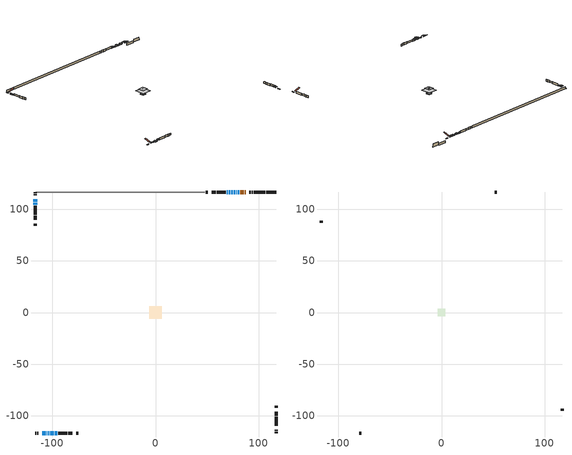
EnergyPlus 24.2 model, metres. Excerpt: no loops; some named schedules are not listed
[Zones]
conditioned space
 floor outside (Floor1 construction): -1.2,-1.2 -1.2,1.2 1.2,1.2 1.2,-1.2 z2.43
 floor outside (Floor2 construction): -0.68,-0.68 -0.68,0.68 0.68,0.68 0.68,-0.68 z2.43
 floor adiabatic (AdiabaticFloorConstruction): -6.21,-6.21 -6.21,6.21 6.21,6.21 6.21,-6.21 z2.43
 floor foundation (Slab1 construction): -2.34,-2.34 -2.34,2.34 2.34,2.34 2.34,-2.34 z-1.3
 floor foundation (Slab1 construction 1): -2.48,-2.48 -2.48,2.48 2.48,2.48 2.48,-2.48 z-2.08
 wall outside (RimJoist1 construction): 94.28,116.71 93.13,116.71 / -116.71,-116.71 -115.56,-116.71 / -116.71,116.71 -116.71,115.56 / 116.71,-116.71 116.71,-115.56 z2.43:2.73
 wall outside (RimJoist2 construction): 92.2,116.71 90.96,116.71 / -114.63,-116.71 -113.39,-116.71 / -116.71,114.63 -116.71,113.39 / 116.71,-114.63 116.71,-113.39 z2.43:2.73
 wall outside (AdiabaticWallConstruction 1): 87.18,116.71 86.27,116.71 / 85.34,116.71 83.77,116.71 / 82.84,116.71 82.18,116.71 z2.43:4.46
 wall outside (AdiabaticWallConstruction): 81.25,116.71 79.84,116.71 / -109.61,-116.71 -106.2,-116.71 / -116.71,109.61 -116.71,108.92 / -103.79,-116.71 -102.97,-116.71 / 74.67,116.71 73.52,116.71 / -116.71,108 -116.71,107.31 / -116.71,106.38 -116.71,104.23 z2.43:3.65; 78.92,116.71 78.36,116.71 / -105.27,-116.71 -104.71,-116.71 z2.43:3.35; 77.43,116.71 75.6,116.71 z2.43:4.21; -102.04,-116.71 -100.21,-116.71 z2.43:3.42; -99.29,-116.71 -98.37,-116.71 / 69.89,116.71 69.02,116.71 z2.43:4.06; 72.59,116.71 70.81,116.71 z2.43:3.4; -97.44,-116.71 -95.1,-116.71 z2.43:4.16
 wall outside (Wall1 construction): 68.09,116.71 59.5,116.71 / -94.17,-116.71 -85.58,-116.71 / -116.71,103.31 -116.71,94.71 / 116.71,-109.61 116.71,-101.02 z2.43:4.87
 wall outside (Wall3 construction): 58.57,116.71 54.38,116.71 / -84.65,-116.71 -80.46,-116.71 / -116.71,93.78 -116.71,89.59 / 116.71,-100.09 116.71,-95.89 z2.43:4.87
 wall outside (Wall6 construction): 50.55,116.71 48.64,116.71 / -76.63,-116.71 -74.72,-116.71 / -116.71,85.76 -116.71,83.85 / 116.71,-92.06 116.71,-90.15 z2.43:4.87
 wall foundation (FoundationWall1 construction): 107.03,116.71,-1.3 107.03,116.71,2.43 115.74,116.71,2.43 115.74,116.71,0.02 116.71,116.71,0.02 116.71,116.71,-1.3
 wall foundation (FoundationWall2 construction): 106.1,116.71 95.2,116.71 z-2.08:0.36
 wall adiabatic (Wall7 construction): 47.71,116.71 -115.78,116.71 z2.43:4.87
 window (WindowConstruction): 81.25,116.71 79.84,116.71 z2.43:3.65
 window (WindowConstruction 12): 78.91,116.71 78.36,116.71 z2.43:3.34
 window (WindowConstruction 9): 77.43,116.71 75.6,116.71 z2.43:4.21
 window (WindowConstruction 10): -109.61,-116.71 -106.2,-116.71 z2.43:3.65
 window (WindowConstruction 11): -116.71,109.61 -116.71,108.92 z2.43:3.65
 window (WindowConstruction 14): -105.27,-116.71 -104.71,-116.71 z2.43:3.34
 window (WindowConstruction 13): -103.79,-116.71 -102.97,-116.71 z2.43:3.65
 window (WindowConstruction 1): 74.67,116.71 73.52,116.71 z2.43:3.65
 window (WindowConstruction 2): -102.04,-116.71 -100.21,-116.71 z2.43:3.42
 window (WindowConstruction 3): -99.28,-116.71 -98.37,-116.71 z2.43:4.05
 window (WindowConstruction 4): -116.71,107.99 -116.71,107.31 z2.43:3.65
 window (WindowConstruction 5): 72.59,116.71 70.82,116.71 z2.43:3.4
 window (WindowConstruction 6): 69.89,116.71 69.02,116.71 z2.43:4.05
 window (WindowConstruction 7): -97.44,-116.71 -95.1,-116.71 z2.43:4.16
 window (WindowConstruction 8): -116.71,106.38 -116.71,104.23 z2.43:3.65
 door (Door): 87.18,116.71 86.27,116.71 z2.43:4.46
 door (Door 1): 85.34,116.71 83.77,116.71 z2.43:4.46
 door (Door 2): 82.84,116.71 82.18,116.71 z2.43:4.46
 ceiling adiabatic (AdiabaticFloorConstruction): 6.21,-6.21 6.21,6.21 -6.21,6.21 -6.21,-6.21 z2.43
attic - vented
 floor to conditioned space (Floor3 construction Reversed): -3.72,-3.72 -3.72,3.72 3.72,3.72 3.72,-3.72 z4.87
 floor to conditioned space (Floor4 construction Reversed): -0.5,-0.5 -0.5,0.5 0.5,0.5 0.5,-0.5 z4.87
 wall outside (Wall4 construction): 53.45,116.71 51.48,116.71 / -79.53,-116.71 -77.56,-116.71 / -116.71,88.66 -116.71,86.69 / 116.71,-94.96 116.71,-92.99 z2.43:4.87
 roof outside (Roof1 construction): 88.11,116.71,4.87 88.11,109.4,7.3 90.03,109.4,7.3 90.03,116.71,4.87; -110.54,-116.71,4.87 -110.54,-109.4,7.3 -112.46,-109.4,7.3 -112.46,-116.71,4.87; -116.71,110.54,4.87 -109.4,110.54,7.3 -109.4,112.46,7.3 -116.71,112.46,4.87; 116.71,-110.54,4.87 109.4,-110.54,7.3 109.4,-112.46,7.3 116.71,-112.46,4.87
shading: 77.9,116.71 79.38,116.71 79.38,118.23 77.9,118.23 z3.8; 75.3,116.71 77.73,116.71 77.73,117.32 75.3,117.32 z4.51; -104.1,-116.71 -105.88,-116.71 -105.88,-120.37 -104.1,-120.37 z3.95; -102.67,-116.71 -104.08,-116.71 -104.08,-120.37 -102.67,-120.37 z3.95; -99.91,-116.71 -102.34,-116.71 -102.34,-118.54 -99.91,-118.54 z3.72; -98.07,-116.71 -99.58,-116.71 -99.58,-118.54 -98.07,-118.54 z4.35; 70.52,116.71 72.89,116.71 72.89,117.32 70.52,117.32 z3.69; 68.73,116.71 70.18,116.71 70.18,117.32 68.73,117.32 z4.35; -94.8,-116.71 -97.74,-116.71 -97.74,-117.32 -94.8,-117.32 z4.46
[Building]
Building 1: Terrain=Suburbs
[Site:Location]
Halifax Intl AP_NS: Latitude {deg}=44.88; Longitude {deg}=-63.51; Time Zone {hr}=-4; Elevation {m}=145; Keep Site Location Information=Yes
[Site:GroundTemperature:Shallow]
3.15511, 1.33576, 1.19006, 2.05344, 5.51939, 8.9692, 11.96, 13.8546, 14.0156, 12.4746, 9.56009, 6.2161
[Site:WaterMainsTemperature]
Calculation Method=Schedule; Temperature Schedule=mains temperature schedule
[Material] Roughness=Rough; Thermal Absorptance=0.9
Name | Thickness {m} | Conductivity {W/m-K} | Density {kg/m3} | Specific Heat {J/kg-K} | Solar Absorptance | Visible Absorptance
asphalt or fiberglass shingles | 0.00635 | 0.162714 | 1121.4 | 1465.45 | 0.4 | 0.4
ceiling loosefill ins | 0.0846667 | 0.0480833 | 16.02 | 1046.75 | 0.7 | 0.7
ceiling stud and cavity | 0.1397 | 0.624687 | 65.682 | 1177.47 | 0.7 | 0.7
ceiling stud and cavity 1 | 0.1397 | 0.0825569 | 65.682 | 1177.47 | 0.7 | 0.7
concrete 4.0 in. | 0.1016 | 1.803125 | 2242.8 | 837.4 | 0.7 | 0.7
concrete 8.0 in. | 0.2032 | 1.803125 | 2242.8 | 837.4 | 0.7 | 0.7
door material | 0.04445 | 0.053851 | 512.64 | 1214.23 | 0.7 | 0.7
exterior vertical ins | 0.00141068 | 0.029427 | 32.04 | 1214.23 | 0.7 | 0.7
exterior vertical ins 1 | 0.00848841 | 0.029427 | 32.04 | 1214.23 | 0.7 | 0.7
floor covering | 0.0127 | 0.0433444 | 54.468 | 1339.84 | 0.6 | 0.6
floor rigid ins; rim joist rigid ins; wall rigid ins | 0.051816 | 0.029427 | 32.04 | 1214.23 | 0.7 | 0.7
floor rigid ins 1; wall rigid ins 2 | 0.512978 | 0.029427 | 32.04 | 1214.23 | 0.7 | 0.7
floor stud and cavity | 0.1397 | 0.097803 | 92.3553 | 1139.71 | 0.7 | 0.7
floor stud and cavity 1 | 0.1397 | 0.096612 | 92.3553 | 1139.71 | 0.7 | 0.7
floor stud and cavity 2 | 0.1397 | 1.75129 | 37.0049 | 1207.88 | 0.7 | 0.7
furniture material conditioned space 1 | 0.1524 | 0.115458 | 640.8 | 1214.23 | 0.6 | 0.6
gypsum board | 0.0127 | 0.160291 | 801 | 837.4 | 0.6 | 0.6
gypsum board 1 | 0.0127 | 0.160291 | 801 | 837.4 | 0.7 | 0.7
osb sheathing 0.5 in. | 0.0127 | 0.115458 | 512.64 | 1214.23 | 0.7 | 0.7
osb sheathing 0.75 in. | 0.01905 | 0.115458 | 512.64 | 1214.23 | 0.7 | 0.7
osb sheathing 2.0 in. | 0.0508 | 0.115458 | 512.64 | 1214.23 | 0.7 | 0.7
rim joist stud and cavity | 0.0508 | 0.0348186 | 125.044 | 1163.47 | 0.6 | 0.6
wall rigid ins 1 | 0.051816 | 0.029427 | 32.04 | 1214.23 | 0.4 | 0.4
wall stud and cavity | 0.1397 | 0.167382 | 139.0536 | 1170.24 | 0.7 | 0.7
wall stud and cavity 1 | 0.1397 | 0.171359 | 139.0536 | 1170.24 | 0.7 | 0.7
wall stud and cavity 2 | 0.0889 | 6.1454 | 50.32683 | 1063.81 | 0.6 | 0.6
wall stud and cavity 3 | 0.1397 | 0.171016 | 139.0536 | 1170.24 | 0.7 | 0.7
wall stud and cavity 4 | 0.1397 | 0.142813 | 139.0536 | 1170.24 | 0.7 | 0.7
wall stud and cavity 5 | 0.0889 | 0.380278 | 52.3479 | 1209.89 | 0.7 | 0.7
wall stud and cavity 6 | 0.0889 | 0.391764 | 83.0341 | 1211.67 | 0.7 | 0.7
wood siding | 0.0254 | 0.102417 | 544.68 | 1172.36 | 0.4 | 0.4
wood siding 1 | 0.00254 | 0.102417 | 544.68 | 1172.36 | 0.4 | 0.4
wood siding 2; wood siding 3; wood siding 4 | 0.0254 | 0.102417 | 544.68 | 1172.36 | 0.7 | 0.7
[WindowMaterial:SimpleGlazingSystem]
Name | U-Factor {W/m2-K} | Solar Heat Gain Coefficient
WindowMaterial | 2.844678 | 0.66
WindowMaterial 1 | 2.84638 | 0.65
WindowMaterial 10 | 2.85149 | 0.63
WindowMaterial 2 | 2.93155 | 0.61
WindowMaterial 3 | 2.92587 | 0.66
WindowMaterial 4 | 2.96619 | 0.55
WindowMaterial 5 | 2.7913 | 0.7
WindowMaterial 6 | 4.10292 | 0.66
WindowMaterial 7 | 2.906 | 0.7
WindowMaterial 8 | 2.87988 | 0.7
WindowMaterial 9 | 2.986628 | 0.6
[Construction]
AdiabaticFloorConstruction: floor stud and cavity 2, floor rigid ins 1, osb sheathing 0.75 in., floor covering
AdiabaticWallConstruction: wood siding 3, wall rigid ins 2, wall stud and cavity 5, gypsum board
AdiabaticWallConstruction 1: wood siding 4, wall rigid ins 2, wall stud and cavity 5, gypsum board
Door; Door 1; Door 2: door material
Floor1 construction: floor stud and cavity, floor rigid ins, osb sheathing 0.75 in., floor covering
Floor2 construction: floor stud and cavity 1, floor rigid ins, osb sheathing 0.75 in., floor covering
Floor3 construction Reversed: gypsum board, ceiling stud and cavity, ceiling loosefill ins
Floor4 construction Reversed: gypsum board, ceiling stud and cavity 1
FoundationWall1 construction: concrete 8.0 in.
FoundationWall2 construction: concrete 8.0 in., gypsum board 1
furniture construction conditioned space 1: furniture material conditioned space 1
PartitionWallConstruction: gypsum board, wall stud and cavity 6, gypsum board
RimJoist1 construction; RimJoist2 construction: wood siding 2, rim joist rigid ins, osb sheathing 2.0 in., rim joist stud and cavity
Roof1 construction: asphalt or fiberglass shingles
Slab1 construction; Slab1 construction 1: concrete 4.0 in.
Wall1 construction: wood siding, wall rigid ins, osb sheathing 0.5 in., wall stud and cavity, gypsum board
Wall3 construction: wood siding, wall rigid ins, osb sheathing 0.5 in., wall stud and cavity 1, gypsum board
Wall4 construction: wood siding 1, wall stud and cavity 2
Wall6 construction: wood siding, wall rigid ins, osb sheathing 0.5 in., wall stud and cavity 3, gypsum board
Wall7 construction: wall rigid ins 1, osb sheathing 0.5 in., wall stud and cavity 4, gypsum board
WindowConstruction; WindowConstruction 5: WindowMaterial
WindowConstruction 1; WindowConstruction 6: WindowMaterial 1
WindowConstruction 10: WindowMaterial 8
WindowConstruction 11; WindowConstruction 4: WindowMaterial 4
WindowConstruction 12; WindowConstruction 14: WindowMaterial 9
WindowConstruction 13: WindowMaterial 10
WindowConstruction 2: WindowMaterial 2
WindowConstruction 3: WindowMaterial 3
WindowConstruction 7: WindowMaterial 5
WindowConstruction 8: WindowMaterial 6
WindowConstruction 9: WindowMaterial 7
[Zone] Multiplier=1; Part of Total Floor Area=Yes
Name | Volume {m3}
attic - vented | 22.2644
conditioned space | 560.3
[Space]
Name | Zone | Volume {m3}
attic - vented 1 | attic - vented | 22.2644
conditioned space 1 | conditioned space | 560.3
[ZoneInfiltration:EffectiveLeakageArea]
infil attic - vented 1: Zone or Space=attic - vented 1; Schedule=Always On Discrete; Effective Air Leakage Area {cm2}=2016.72; Stack Coefficient=0.000338964; Wind Coefficient=1.24393e-05
[ZoneMixing]
whole house fan mix: Zone or Space=attic - vented; Schedule=Always On Continuous; Design Flow Rate Calculation Method=Flow/Zone; Design Flow Rate {m3/s}=0; Source Zone or Space=conditioned space
[SurfaceProperty:ExposedFoundationPerimeter] Exposed Perimeter Calculation Method=TotalExposedPerimeter
Name | Total Exposed Perimeter {m}
Slab1 | 9.677
Slab1 1 | 10.897
[InternalMass] Zone or ZoneList=conditioned space; Space or SpaceList=conditioned space 1
Name | Construction | Surface Area {m2}
furniture mass conditioned space 1 | furniture construction conditioned space 1 | 83.276
partition wall mass | PartitionWallConstruction | 208.19
[Lights]
interior lighting: Zone or ZoneList or Space or SpaceList=conditioned space 1; Schedule=interior lighting schedule; Design Level Calculation Method=LightingLevel; Lighting Level {W}=343.2; Return Air Fraction=0; Fraction Radiant=0.6; Fraction Visible=0.2; Fraction Replaceable=1
[People]
occupants: Zone or ZoneList or Space or SpaceList=conditioned space 1; Number of People Schedule=occupants schedule; Number of People Calculation Method=People; Number of People=3; Fraction Radiant=0.314171; Sensible Heat Fraction=0.56303; Activity Level Schedule=occupants activity schedule; Carbon Dioxide Generation Rate {m3/s-W}=0; Enable ASHRAE 55 Comfort Warnings=No; Mean Radiant Temperature Calculation Type=EnclosureAveraged
[ElectricEquipment] Zone or ZoneList or Space or SpaceList=conditioned space 1; Design Level Calculation Method=EquipmentLevel
Name | Schedule | Design Level {W} | Fraction Latent | Fraction Radiant | Fraction Lost
clothes dryer | clothes dryer schedule | 140.772 | 0.015 | 0.081 | 0.85
clothes washer | clothes washer schedule | 32.1985 | 0.03 | 0.162 | 0.7
cooking range | cooking range schedule | 208.969 | 0.08 | 0.432 | 0.2
dishwasher | dishwasher schedule | 66.8632 | 0.3 | 0.18 | 0.4
fridge | fridge schedule | 72.9452 | 0 | 0.6 | 0
mech vent bath fan 0 | mech vent bath fan 0 schedule | 50.2 | 0 | 0 | 1
mech vent house fan | mech vent house fan schedule | 0 | 0 | 0 | 1
mech vent house fan cfis | mech vent house fan cfis schedule | 0 | 0 | 0 | 0
misc plug loads | misc plug loads schedule | 494.7 | 0.045 | 0.513 | 0.1
whole house fan | Always On Discrete | 0 | 0 | 0 | 1
[OtherEquipment] Zone or ZoneList or Space or SpaceList=conditioned space 1; Design Level Calculation Method=EquipmentLevel
Name | Fuel Type | Schedule | Design Level {W} | Fraction Latent | Fraction Radiant | Fraction Lost
clothes dryer 1 | Electricity | clothes dryer schedule | 0 | 0.015 | 0.081 | 0.85
cooking range 1 | Electricity | cooking range schedule | 0 | 0.08 | 0.432 | 0.2
general water use latent | None | general water use schedule | 59.3978 | 1 | 0 | 0
general water use sensible | None | general water use schedule | -58.539 | 0 | 0.6 | 0
mech vent house fan latent load | None | Always On Discrete | 0 | 1 | 0 | 0
mech vent house fan sensible load | None | Always On Discrete | 0 | 0 | 0 | 0
water heater energy adjustment1 | Electricity | Always On Discrete | 0.01 | 0 | 0 | 1
[ZoneInfiltration:DesignFlowRate] Zone or ZoneList or Space or SpaceList=conditioned space 1; Schedule=Always On Discrete; Design Flow Rate Calculation Method=Flow/Zone; Design Flow Rate {m3/s}=0
infil flow; natural vent flow; whole house fan flow
[ZoneControl:Thermostat]
conditioned space Thermostat: Zone or ZoneList=conditioned space; Control Type Schedule=conditioned space Thermostat Schedule; Control 1=conditioned space temperature setpoint; Temperature Difference Between Cutout And Setpoint {deltaC}=0
[ThermostatSetpoint:DualSetpoint]
conditioned space temperature setpoint: Heating Setpoint Temperature Schedule=heating setpoint; Cooling Setpoint Temperature Schedule=cooling setpoint
[Zone equipment]
conditioned space: electric baseboard
[Foundation:Kiva] Initial Indoor Air Temperature {C}=18; Wall Depth Below Slab {m}=0.2032; Custom Block Z Position 1 {m}=0
Name | Wall Height Above Grade {m} | Custom Block Material Name 1 | Custom Block Depth 1 {m} | Custom Block X Position 1 {m}
Foundation Kiva 1 | 2.42999 | exterior vertical ins | 3.72999 | 0.2032
Foundation Kiva 2 | 0.359999 | exterior vertical ins 1 | 2.43998 | 0.2159
[Foundation:Kiva:Settings]
Soil Conductivity {W/m-K}=0.849921; Soil Density {kg/m3}=1842.3; Soil Specific Heat {J/kg-K}=418.7; Ground Solar Absorptivity=0.9; Ground Thermal Absorptivity=0.9; Ground Surface Roughness {m}=0.03; Far-Field Width {m}=40; Deep-Ground Boundary Condition=ZeroFlux; Deep-Ground Depth {m}=40; Minimum Cell Dimension {m}=0.2; Maximum Cell Growth Coefficient=3; Simulation Timestep=Timestep
[Exterior:Lights]
exterior lighting: Schedule=exterior lighting schedule; Design Level {W}=75.6
[EnergyManagementSystem:Sensor] Output:Variable or Output:Meter Index Key=conditioned space
Name | Output:Variable or Output:Meter
conditioned_space_clg_unmet_s | Zone Cooling Setpoint Not Met Time
conditioned_space_htg_unmet_s | Zone Heating Setpoint Not Met Time
fridge_tin_s; tin_s; tin_s_1 | Zone Mean Air Temperature
tout_s | Zone Outdoor Air Drybulb Temperature
win_s | Zone Air Humidity Ratio
[Schedule:Constant]
Name | Hourly Value
Always On Continuous; mech vent house fan schedule; mech vent house fan cfis schedule; Always On Discrete | 1
occupants activity schedule | 117.228
fridge schedule | 0
[Schedule:Week:Daily]
interior lighting schedule Week Rule - Jan1-Jan27: interior lighting schedule day, interior lighting schedule day, interior lighting schedule day, interior lighting schedule day, interior lighting schedule day, interior lighting schedule day, interior lighting schedule day, interior lighting schedule default day, interior lighting schedule default day, interior lighting schedule default day, interior lighting schedule default day, interior lighting schedule default day
interior lighting schedule Week Rule - Jan28-Feb3: interior lighting schedule day, interior lighting schedule day, interior lighting schedule day, interior lighting schedule day, interior lighting schedule day 1, interior lighting schedule day 1, interior lighting schedule day 1, interior lighting schedule default day, interior lighting schedule default day, interior lighting schedule default day, interior lighting schedule default day, interior lighting schedule default day
interior lighting schedule Week Rule - Feb4-Feb24: interior lighting schedule day 1, interior lighting schedule day 1, interior lighting schedule day 1, interior lighting schedule day 1, interior lighting schedule day 1, interior lighting schedule day 1, interior lighting schedule day 1, interior lighting schedule default day, interior lighting schedule default day, interior lighting schedule default day, interior lighting schedule default day, interior lighting schedule default day
interior lighting schedule Week Rule - Feb25-Mar3: interior lighting schedule day 1, interior lighting schedule day 1, interior lighting schedule day 1, interior lighting schedule day 1, interior lighting schedule day 2, interior lighting schedule day 2, interior lighting schedule day 2, interior lighting schedule default day, interior lighting schedule default day, interior lighting schedule default day, interior lighting schedule default day, interior lighting schedule default day
interior lighting schedule Week Rule - Mar4-Mar31: interior lighting schedule day 2, interior lighting schedule day 2, interior lighting schedule day 2, interior lighting schedule day 2, interior lighting schedule day 2, interior lighting schedule day 2, interior lighting schedule day 2, interior lighting schedule default day, interior lighting schedule default day, interior lighting schedule default day, interior lighting schedule default day, interior lighting schedule default day
interior lighting schedule Week Rule - Apr1-Apr28: interior lighting schedule day 3, interior lighting schedule day 3, interior lighting schedule day 3, interior lighting schedule day 3, interior lighting schedule day 3, interior lighting schedule day 3, interior lighting schedule day 3, interior lighting schedule default day, interior lighting schedule default day, interior lighting schedule default day, interior lighting schedule default day, interior lighting schedule default day
interior lighting schedule Week Rule - Apr29-May5: interior lighting schedule day 3, interior lighting schedule day 3, interior lighting schedule day 4, interior lighting schedule day 4, interior lighting schedule day 4, interior lighting schedule day 4, interior lighting schedule day 4, interior lighting schedule default day, interior lighting schedule default day, interior lighting schedule default day, interior lighting schedule default day, interior lighting schedule default day
interior lighting schedule Week Rule - May6-May26: interior lighting schedule day 4, interior lighting schedule day 4, interior lighting schedule day 4, interior lighting schedule day 4, interior lighting schedule day 4, interior lighting schedule day 4, interior lighting schedule day 4, interior lighting schedule default day, interior lighting schedule default day, interior lighting schedule default day, interior lighting schedule default day, interior lighting schedule default day
interior lighting schedule Week Rule - May27-Jun2: interior lighting schedule day 4, interior lighting schedule day 4, interior lighting schedule day 4, interior lighting schedule day 4, interior lighting schedule day 4, interior lighting schedule day 5, interior lighting schedule day 5, interior lighting schedule default day, interior lighting schedule default day, interior lighting schedule default day, interior lighting schedule default day, interior lighting schedule default day
interior lighting schedule Week Rule - Jun3-Jun30: interior lighting schedule day 5, interior lighting schedule day 5, interior lighting schedule day 5, interior lighting schedule day 5, interior lighting schedule day 5, interior lighting schedule day 5, interior lighting schedule day 5, interior lighting schedule default day, interior lighting schedule default day, interior lighting schedule default day, interior lighting schedule default day, interior lighting schedule default day
interior lighting schedule Week Rule - Jul1-Jul28: interior lighting schedule day 6, interior lighting schedule day 6, interior lighting schedule day 6, interior lighting schedule day 6, interior lighting schedule day 6, interior lighting schedule day 6, interior lighting schedule day 6, interior lighting schedule default day, interior lighting schedule default day, interior lighting schedule default day, interior lighting schedule default day, interior lighting schedule default day
interior lighting schedule Week Rule - Jul29-Aug4: interior lighting schedule day 6, interior lighting schedule day 6, interior lighting schedule day 6, interior lighting schedule day 7, interior lighting schedule day 7, interior lighting schedule day 7, interior lighting schedule day 7, interior lighting schedule default day, interior lighting schedule default day, interior lighting schedule default day, interior lighting schedule default day, interior lighting schedule default day
interior lighting schedule Week Rule - Aug5-Aug25: interior lighting schedule day 7, interior lighting schedule day 7, interior lighting schedule day 7, interior lighting schedule day 7, interior lighting schedule day 7, interior lighting schedule day 7, interior lighting schedule day 7, interior lighting schedule default day, interior lighting schedule default day, interior lighting schedule default day, interior lighting schedule default day, interior lighting schedule default day
interior lighting schedule Week Rule - Aug26-Sep1: interior lighting schedule day 7, interior lighting schedule day 7, interior lighting schedule day 7, interior lighting schedule day 7, interior lighting schedule day 7, interior lighting schedule day 7, interior lighting schedule day 8, interior lighting schedule default day, interior lighting schedule default day, interior lighting schedule default day, interior lighting schedule default day, interior lighting schedule default day
interior lighting schedule Week Rule - Sep2-Sep29: interior lighting schedule day 8, interior lighting schedule day 8, interior lighting schedule day 8, interior lighting schedule day 8, interior lighting schedule day 8, interior lighting schedule day 8, interior lighting schedule day 8, interior lighting schedule default day, interior lighting schedule default day, interior lighting schedule default day, interior lighting schedule default day, interior lighting schedule default day
interior lighting schedule Week Rule - Sep30-Oct6: interior lighting schedule day 8, interior lighting schedule day 9, interior lighting schedule day 9, interior lighting schedule day 9, interior lighting schedule day 9, interior lighting schedule day 9, interior lighting schedule day 9, interior lighting schedule default day, interior lighting schedule default day, interior lighting schedule default day, interior lighting schedule default day, interior lighting schedule default day
interior lighting schedule Week Rule - Oct7-Oct27: interior lighting schedule day 9, interior lighting schedule day 9, interior lighting schedule day 9, interior lighting schedule day 9, interior lighting schedule day 9, interior lighting schedule day 9, interior lighting schedule day 9, interior lighting schedule default day, interior lighting schedule default day, interior lighting schedule default day, interior lighting schedule default day, interior lighting schedule default day
interior lighting schedule Week Rule - Oct28-Nov3: interior lighting schedule day 9, interior lighting schedule day 9, interior lighting schedule day 9, interior lighting schedule day 9, interior lighting schedule day 10, interior lighting schedule day 10, interior lighting schedule day 10, interior lighting schedule default day, interior lighting schedule default day, interior lighting schedule default day, interior lighting schedule default day, interior lighting schedule default day
interior lighting schedule Week Rule - Nov4-Nov24: interior lighting schedule day 10, interior lighting schedule day 10, interior lighting schedule day 10, interior lighting schedule day 10, interior lighting schedule day 10, interior lighting schedule day 10, interior lighting schedule day 10, interior lighting schedule default day, interior lighting schedule default day, interior lighting schedule default day, interior lighting schedule default day, interior lighting schedule default day
interior lighting schedule Week Rule - Nov25-Dec1: interior lighting schedule day 10, interior lighting schedule day 10, interior lighting schedule day 10, interior lighting schedule day 10, interior lighting schedule day 10, interior lighting schedule day 10, interior lighting schedule day 11, interior lighting schedule default day, interior lighting schedule default day, interior lighting schedule default day, interior lighting schedule default day, interior lighting schedule default day
interior lighting schedule Week Rule - Dec2-Dec31: interior lighting schedule day 11, interior lighting schedule day 11, interior lighting schedule day 11, interior lighting schedule day 11, interior lighting schedule day 11, interior lighting schedule day 11, interior lighting schedule day 11, interior lighting schedule default day, interior lighting schedule default day, interior lighting schedule default day, interior lighting schedule default day, interior lighting schedule default day
occupants schedule Week Rule - Jan1-Dec31: occupants schedule day, occupants schedule day, occupants schedule day, occupants schedule day, occupants schedule day, occupants schedule day, occupants schedule day, occupants schedule default day, occupants schedule default day, occupants schedule default day, occupants schedule default day, occupants schedule default day
clothes dryer schedule Week Rule - Jan1-Dec31: clothes dryer schedule day, clothes dryer schedule day, clothes dryer schedule day, clothes dryer schedule day, clothes dryer schedule day, clothes dryer schedule day, clothes dryer schedule day, clothes dryer schedule default day, clothes dryer schedule default day, clothes dryer schedule default day, clothes dryer schedule default day, clothes dryer schedule default day
clothes washer schedule Week Rule - Jan1-Dec31: clothes washer schedule day, clothes washer schedule day, clothes washer schedule day, clothes washer schedule day, clothes washer schedule day, clothes washer schedule day, clothes washer schedule day, clothes washer schedule default day, clothes washer schedule default day, clothes washer schedule default day, clothes washer schedule default day, clothes washer schedule default day
cooking range schedule Week Rule - Jan1-Dec31: cooking range schedule day, cooking range schedule day, cooking range schedule day, cooking range schedule day, cooking range schedule day, cooking range schedule day, cooking range schedule day, cooking range schedule default day, cooking range schedule default day, cooking range schedule default day, cooking range schedule default day, cooking range schedule default day
dishwasher schedule Week Rule - Jan1-Dec31: dishwasher schedule day, dishwasher schedule day, dishwasher schedule day, dishwasher schedule day, dishwasher schedule day, dishwasher schedule day, dishwasher schedule day, dishwasher schedule default day, dishwasher schedule default day, dishwasher schedule default day, dishwasher schedule default day, dishwasher schedule default day
mech vent bath fan 0 schedule Week Rule - Jan1-Dec31: mech vent bath fan 0 schedule day, mech vent bath fan 0 schedule day, mech vent bath fan 0 schedule day, mech vent bath fan 0 schedule day, mech vent bath fan 0 schedule day, mech vent bath fan 0 schedule day, mech vent bath fan 0 schedule day, mech vent bath fan 0 schedule default day, mech vent bath fan 0 schedule default day, mech vent bath fan 0 schedule default day, mech vent bath fan 0 schedule default day, mech vent bath fan 0 schedule default day
misc plug loads schedule Week Rule - Jan1-Dec31: misc plug loads schedule day, misc plug loads schedule day, misc plug loads schedule day, misc plug loads schedule day, misc plug loads schedule day, misc plug loads schedule day, misc plug loads schedule day, misc plug loads schedule default day, misc plug loads schedule default day, misc plug loads schedule default day, misc plug loads schedule default day, misc plug loads schedule default day
general water use schedule Week Rule - Jan1-Dec31: general water use schedule day, general water use schedule day, general water use schedule day, general water use schedule day, general water use schedule day, general water use schedule day, general water use schedule day, general water use schedule default day, general water use schedule default day, general water use schedule default day, general water use schedule default day, general water use schedule default day
exterior lighting schedule Week Rule - Jan1-Jan27: exterior lighting schedule day, exterior lighting schedule day, exterior lighting schedule day, exterior lighting schedule day, exterior lighting schedule day, exterior lighting schedule day, exterior lighting schedule day, exterior lighting schedule default day, exterior lighting schedule default day, exterior lighting schedule default day, exterior lighting schedule default day, exterior lighting schedule default day
exterior lighting schedule Week Rule - Jan28-Feb3: exterior lighting schedule day, exterior lighting schedule day, exterior lighting schedule day, exterior lighting schedule day, exterior lighting schedule day 1, exterior lighting schedule day 1, exterior lighting schedule day 1, exterior lighting schedule default day, exterior lighting schedule default day, exterior lighting schedule default day, exterior lighting schedule default day, exterior lighting schedule default day
exterior lighting schedule Week Rule - Feb4-Feb24: exterior lighting schedule day 1, exterior lighting schedule day 1, exterior lighting schedule day 1, exterior lighting schedule day 1, exterior lighting schedule day 1, exterior lighting schedule day 1, exterior lighting schedule day 1, exterior lighting schedule default day, exterior lighting schedule default day, exterior lighting schedule default day, exterior lighting schedule default day, exterior lighting schedule default day
exterior lighting schedule Week Rule - Feb25-Mar3: exterior lighting schedule day 1, exterior lighting schedule day 1, exterior lighting schedule day 1, exterior lighting schedule day 1, exterior lighting schedule day 2, exterior lighting schedule day 2, exterior lighting schedule day 2, exterior lighting schedule default day, exterior lighting schedule default day, exterior lighting schedule default day, exterior lighting schedule default day, exterior lighting schedule default day
exterior lighting schedule Week Rule - Mar4-Mar31: exterior lighting schedule day 2, exterior lighting schedule day 2, exterior lighting schedule day 2, exterior lighting schedule day 2, exterior lighting schedule day 2, exterior lighting schedule day 2, exterior lighting schedule day 2, exterior lighting schedule default day, exterior lighting schedule default day, exterior lighting schedule default day, exterior lighting schedule default day, exterior lighting schedule default day
exterior lighting schedule Week Rule - Apr1-Apr28: exterior lighting schedule day 3, exterior lighting schedule day 3, exterior lighting schedule day 3, exterior lighting schedule day 3, exterior lighting schedule day 3, exterior lighting schedule day 3, exterior lighting schedule day 3, exterior lighting schedule default day, exterior lighting schedule default day, exterior lighting schedule default day, exterior lighting schedule default day, exterior lighting schedule default day
exterior lighting schedule Week Rule - Apr29-May5: exterior lighting schedule day 3, exterior lighting schedule day 3, exterior lighting schedule day 4, exterior lighting schedule day 4, exterior lighting schedule day 4, exterior lighting schedule day 4, exterior lighting schedule day 4, exterior lighting schedule default day, exterior lighting schedule default day, exterior lighting schedule default day, exterior lighting schedule default day, exterior lighting schedule default day
exterior lighting schedule Week Rule - May6-May26: exterior lighting schedule day 4, exterior lighting schedule day 4, exterior lighting schedule day 4, exterior lighting schedule day 4, exterior lighting schedule day 4, exterior lighting schedule day 4, exterior lighting schedule day 4, exterior lighting schedule default day, exterior lighting schedule default day, exterior lighting schedule default day, exterior lighting schedule default day, exterior lighting schedule default day
exterior lighting schedule Week Rule - May27-Jun2: exterior lighting schedule day 4, exterior lighting schedule day 4, exterior lighting schedule day 4, exterior lighting schedule day 4, exterior lighting schedule day 4, exterior lighting schedule day 5, exterior lighting schedule day 5, exterior lighting schedule default day, exterior lighting schedule default day, exterior lighting schedule default day, exterior lighting schedule default day, exterior lighting schedule default day
exterior lighting schedule Week Rule - Jun3-Jun30: exterior lighting schedule day 5, exterior lighting schedule day 5, exterior lighting schedule day 5, exterior lighting schedule day 5, exterior lighting schedule day 5, exterior lighting schedule day 5, exterior lighting schedule day 5, exterior lighting schedule default day, exterior lighting schedule default day, exterior lighting schedule default day, exterior lighting schedule default day, exterior lighting schedule default day
[Schedule:Year]
interior lighting schedule: interior lighting schedule Week Rule - Jan1-Jan27, 1, 1, 1, 27, interior lighting schedule Week Rule - Jan28-Feb3, 1, 28, 2, 3, interior lighting schedule Week Rule - Feb4-Feb24, 2, 4, 2, 24, interior lighting schedule Week Rule - Feb25-Mar3, 2, 25, 3, 3, interior lighting schedule Week Rule - Mar4-Mar31, 3, 4, 3, 31, interior lighting schedule Week Rule - Apr1-Apr28, 4, 1, 4, 28, interior lighting schedule Week Rule - Apr29-May5, 4, 29, 5, 5, interior lighting schedule Week Rule - May6-May26, 5, 6, 5, 26, interior lighting schedule Week Rule - May27-Jun2, 5, 27, 6, 2, interior lighting schedule Week Rule - Jun3-Jun30, 6, 3, 6, 30, interior lighting schedule Week Rule - Jul1-Jul28, 7, 1, 7, 28, interior lighting schedule Week Rule - Jul29-Aug4, 7, 29, 8, 4, interior lighting schedule Week Rule - Aug5-Aug25, 8, 5, 8, 25, interior lighting schedule Week Rule - Aug26-Sep1, 8, 26, 9, 1, interior lighting schedule Week Rule - Sep2-Sep29, 9, 2, 9, 29, interior lighting schedule Week Rule - Sep30-Oct6, 9, 30, 10, 6, interior lighting schedule Week Rule - Oct7-Oct27, 10, 7, 10, 27, interior lighting schedule Week Rule - Oct28-Nov3, 10, 28, 11, 3, interior lighting schedule Week Rule - Nov4-Nov24, 11, 4, 11, 24, interior lighting schedule Week Rule - Nov25-Dec1, 11, 25, 12, 1, interior lighting schedule Week Rule - Dec2-Dec31, 12, 2, 12, 31
occupants schedule: occupants schedule Week Rule - Jan1-Dec31, 1, 1, 12, 31
clothes dryer schedule: clothes dryer schedule Week Rule - Jan1-Dec31, 1, 1, 12, 31
clothes washer schedule: clothes washer schedule Week Rule - Jan1-Dec31, 1, 1, 12, 31
cooking range schedule: cooking range schedule Week Rule - Jan1-Dec31, 1, 1, 12, 31
dishwasher schedule: dishwasher schedule Week Rule - Jan1-Dec31, 1, 1, 12, 31
mech vent bath fan 0 schedule: mech vent bath fan 0 schedule Week Rule - Jan1-Dec31, 1, 1, 12, 31
misc plug loads schedule: misc plug loads schedule Week Rule - Jan1-Dec31, 1, 1, 12, 31
general water use schedule: general water use schedule Week Rule - Jan1-Dec31, 1, 1, 12, 31
exterior lighting schedule: exterior lighting schedule Week Rule - Jan1-Jan27, 1, 1, 1, 27, exterior lighting schedule Week Rule - Jan28-Feb3, 1, 28, 2, 3, exterior lighting schedule Week Rule - Feb4-Feb24, 2, 4, 2, 24, exterior lighting schedule Week Rule - Feb25-Mar3, 2, 25, 3, 3, exterior lighting schedule Week Rule - Mar4-Mar31, 3, 4, 3, 31, exterior lighting schedule Week Rule - Apr1-Apr28, 4, 1, 4, 28, exterior lighting schedule Week Rule - Apr29-May5, 4, 29, 5, 5, exterior lighting schedule Week Rule - May6-May26, 5, 6, 5, 26, exterior lighting schedule Week Rule - May27-Jun2, 5, 27, 6, 2, exterior lighting schedule Week Rule - Jun3-Jun30, 6, 3, 6, 30, exterior lighting schedule Week Rule - Jul1-Jul28, 7, 1, 7, 28, exterior lighting schedule Week Rule - Jul29-Aug4, 7, 29, 8, 4, exterior lighting schedule Week Rule - Aug5-Aug25, 8, 5, 8, 25, exterior lighting schedule Week Rule - Aug26-Sep1, 8, 26, 9, 1, exterior lighting schedule Week Rule - Sep2-Sep29, 9, 2, 9, 29, exterior lighting schedule Week Rule - Sep30-Oct6, 9, 30, 10, 6, exterior lighting schedule Week Rule - Oct7-Oct27, 10, 7, 10, 27, exterior lighting schedule Week Rule - Oct28-Nov3, 10, 28, 11, 3, exterior lighting schedule Week Rule - Nov4-Nov24, 11, 4, 11, 24, exterior lighting schedule Week Rule - Nov25-Dec1, 11, 25, 12, 1, exterior lighting schedule Week Rule - Dec2-Dec31, 12, 2, 12, 31
[Schedule:Compact]
conditioned space Thermostat Schedule: Through: 12/31, For: AllDays, Until: 24:00, 4
mains temperature schedule: Through: 01/01, For: AllDays, Until: 24:00, 7.41, Through: 01/02, For: AllDays, Until: 24:00, 7.34833, Through: 01/03, For: AllDays, Until: 24:00, 7.28778, Through: 01/04, For: AllDays, Until: 24:00, 7.22889, Through: 01/05, For: AllDays, Until: 24:00, 7.17056, Through: 01/06, For: AllDays, Until: 24:00, 7.11333, Through: 01/07, For: AllDays, Until: 24:00, 7.05722, Through: 01/08, For: AllDays, Until: 24:00, 7.00167, Through: 01/09, For: AllDays, Until: 24:00, 6.94778, Through: 01/10, For: AllDays, Until: 24:00, 6.895, Through: 01/11, For: AllDays, Until: 24:00, 6.84333, Through: 01/12, For: AllDays, Until: 24:00, 6.79278, Through: 01/13, For: AllDays, Until: 24:00, 6.74389, Through: 01/14, For: AllDays, Until: 24:00, 6.69556, Through: 01/15, For: AllDays, Until: 24:00, 6.64889, Through: 01/16, For: AllDays, Until: 24:00, 6.60278, Through: 01/17, For: AllDays, Until: 24:00, 6.55833, Through: 01/18, For: AllDays, Until: 24:00, 6.515, Through: 01/19, For: AllDays, Until: 24:00, 6.47333, Through: 01/20, For: AllDays, Until: 24:00, 6.43278, Through: 01/21, For: AllDays, Until: 24:00, 6.39333, Through: 01/22, For: AllDays, Until: 24:00, 6.355, Through: 01/23, For: AllDays, Until: 24:00, 6.31833, Through: 01/24, For: AllDays, Until: 24:00, 6.28278, Through: 01/25, For: AllDays, Until: 24:00, 6.24889, Through: 01/26, For: AllDays, Until: 24:00, 6.21611, Through: 01/27, For: AllDays, Until: 24:00, 6.18444, Through: 01/28, For: AllDays, Until: 24:00, 6.15444, Through: 01/29, For: AllDays, Until: 24:00, 6.12556, Through: 01/30, For: AllDays, Until: 24:00, 6.09833, Through: 01/31, For: AllDays, Until: 24:00, 6.07222, Through: 02/01, For: AllDays, Until: 24:00, 6.04778, Through: 02/02, For: AllDays, Until: 24:00, 6.02444, Through: 02/03, For: AllDays, Until: 24:00, 6.00278, Through: 02/04, For: AllDays, Until: 24:00, 5.98222, Through: 02/05, For: AllDays, Until: 24:00, 5.96333, Through: 02/06, For: AllDays, Until: 24:00, 5.94556, Through: 02/07, For: AllDays, Until: 24:00, 5.92944, Through: 02/08, For: AllDays, Until: 24:00, 5.915, Through: 02/09, For: AllDays, Until: 24:00, 5.90167, Through: 02/10, For: AllDays, Until: 24:00, 5.89, Through: 02/11, For: AllDays, Until: 24:00, 5.87944, Through: 02/12, For: AllDays, Until: 24:00, 5.87056, Through: 02/13, For: AllDays, Until: 24:00, 5.86333, Through: 02/14, For: AllDays, Until: 24:00, 5.85722, Through: 02/15, For: AllDays, Until: 24:00, 5.85278, Through: 02/16, For: AllDays, Until: 24:00, 5.84944, Through: 02/17, For: AllDays, Until: 24:00, 5.84833, Through: 02/18, For: AllDays, Until: 24:00, 5.84778, Through: 02/19, For: AllDays, Until: 24:00, 5.84944, Through: 02/20, For: AllDays, Until: 24:00, 5.85167, Through: 02/21, For: AllDays, Until: 24:00, 5.85611, Through: 02/22, For: AllDays, Until: 24:00, 5.86167, Through: 02/23, For: AllDays, Until: 24:00, 5.86889, Through: 02/24, For: AllDays, Until: 24:00, 5.87722, Through: 02/25, For: AllDays, Until: 24:00, 5.88722, Through: 02/26, For: AllDays, Until: 24:00, 5.89889, Through: 02/27, For: AllDays, Until: 24:00, 5.91167, Through: 02/28, For: AllDays, Until: 24:00, 5.92611, Through: 03/01, For: AllDays, Until: 24:00, 5.94222, Through: 03/02, For: AllDays, Until: 24:00, 5.95944, Through: 03/03, For: AllDays, Until: 24:00, 5.97778, Through: 03/04, For: AllDays, Until: 24:00, 5.99778, Through: 03/05, For: AllDays, Until: 24:00, 6.01944, Through: 03/06, For: AllDays, Until: 24:00, 6.04222, Through: 03/07, For: AllDays, Until: 24:00, 6.06667, Through: 03/08, For: AllDays, Until: 24:00, 6.09222, Through: 03/09, For: AllDays, Until: 24:00, 6.11944, Through: 03/10, For: AllDays, Until: 24:00, 6.14778, Through: 03/11, For: AllDays, Until: 24:00, 6.17722, Through: 03/12, For: AllDays, Until: 24:00, 6.20833, Through: 03/13, For: AllDays, Until: 24:00, 6.24111, Through: 03/14, For: AllDays, Until: 24:00, 6.275, Through: 03/15, For: AllDays, Until: 24:00, 6.31, Through: 03/16, For: AllDays, Until: 24:00, 6.34667, Through: 03/17, For: AllDays, Until: 24:00, 6.38444, Through: 03/18, For: AllDays, Until: 24:00, 6.42333, Through: 03/19, For: AllDays, Until: 24:00, 6.46389, Through: 03/20, For: AllDays, Until: 24:00, 6.50556, Through: 03/21, For: AllDays, Until: 24:00, 6.54833, Through: 03/22, For: AllDays, Until: 24:00, 6.59278, Through: 03/23, For: AllDays, Until: 24:00, 6.63833, Through: 03/24, For: AllDays, Until: 24:00, 6.685, Through: 03/25, For: AllDays, Until: 24:00, 6.73278, Through: 03/26, For: AllDays, Until: 24:00, 6.78167, Through: 03/27, For: AllDays, Until: 24:00, 6.83167, Through: 03/28, For: AllDays, Until: 24:00, 6.88333, Through: 03/29, For: AllDays, Until: 24:00, 6.93611, Through: 03/30, For: AllDays, Until: 24:00, 6.98944, Through: 03/31, For: AllDays, Until: 24:00, 7.04444, Through: 04/01, For: AllDays, Until: 24:00, 7.1, Through: 04/02, For: AllDays, Until: 24:00, 7.15722, Through: 04/03, For: AllDays, Until: 24:00, 7.21556, Through: 04/04, For: AllDays, Until: 24:00, 7.27444, Through: 04/05, For: AllDays, Until: 24:00, 7.33444, Through: 04/06, For: AllDays, Until: 24:00, 7.39556, Through: 04/07, For: AllDays, Until: 24:00, 7.45778, Through: 04/08, For: AllDays, Until: 24:00, 7.52111, Through: 04/09, For: AllDays, Until: 24:00, 7.585, Through: 04/10, For: AllDays, Until: 24:00, 7.65, Through: 04/11, For: AllDays, Until: 24:00, 7.71611, Through: 04/12, For: AllDays, Until: 24:00, 7.78333, Through: 04/13, For: AllDays, Until: 24:00, 7.85111, Through: 04/14, For: AllDays, Until: 24:00, 7.91944, Through: 04/15, For: AllDays, Until: 24:00, 7.98889, Through: 04/16, For: AllDays, Until: 24:00, 8.05944, Through: 04/17, For: AllDays, Until: 24:00, 8.13056, Through: 04/18, For: AllDays, Until: 24:00, 8.20222, Through: 04/19, For: AllDays, Until: 24:00, 8.275, Through: 04/20, For: AllDays, Until: 24:00, 8.34833, Through: 04/21, For: AllDays, Until: 24:00, 8.42222, Through: 04/22, For: AllDays, Until: 24:00, 8.49722, Through: 04/23, For: AllDays, Until: 24:00, 8.57278, Through: 04/24, For: AllDays, Until: 24:00, 8.64889, Through: 04/25, For: AllDays, Until: 24:00, 8.72556, Through: 04/26, For: AllDays, Until: 24:00, 8.80278, Through: 04/27, For: AllDays, Until: 24:00, 8.88111, Through: 04/28, For: AllDays, Until: 24:00, 8.95944, Through: 04/29, For: AllDays, Until: 24:00, 9.03833, Through: 04/30, For: AllDays, Until: 24:00, 9.11778, Through: 05/01, For: AllDays, Until: 24:00, 9.19778, Through: 05/02, For: AllDays, Until: 24:00, 9.27833, Through: 05/03, For: AllDays, Until: 24:00, 9.35944, Through: 05/04, For: AllDays, Until: 24:00, 9.44056, Through: 05/05, For: AllDays, Until: 24:00, 9.52278, Through: 05/06, For: AllDays, Until: 24:00, 9.60444, Through: 05/07, For: AllDays, Until: 24:00, 9.68722, Through: 05/08, For: AllDays, Until: 24:00, 9.77, Through: 05/09, For: AllDays, Until: 24:00, 9.85278, Through: 05/10, For: AllDays, Until: 24:00, 9.93611, Through: 05/11, For: AllDays, Until: 24:00, 10.02, Through: 05/12, For: AllDays, Until: 24:00, 10.1039, Through: 05/13, For: AllDays, Until: 24:00, 10.1878, Through: 05/14, For: AllDays, Until: 24:00, 10.2722, Through: 05/15, For: AllDays, Until: 24:00, 10.3561, Through: 05/16, For: AllDays, Until: 24:00, 10.4406, Through: 05/17, For: AllDays, Until: 24:00, 10.5256, Through: 05/18, For: AllDays, Until: 24:00, 10.61, Through: 05/19, For: AllDays, Until: 24:00, 10.6944, Through: 05/20, For: AllDays, Until: 24:00, 10.7794, Through: 05/21, For: AllDays, Until: 24:00, 10.8639, Through: 05/22, For: AllDays, Until: 24:00, 10.9489, Through: 05/23, For: AllDays, Until: 24:00, 11.0333, Through: 05/24, For: AllDays, Until: 24:00, 11.1178, Through: 05/25, For: AllDays, Until: 24:00, 11.2022, Through: 05/26, For: AllDays, Until: 24:00, 11.2867, Through: 05/27, For: AllDays, Until: 24:00, 11.3711, Through: 05/28, For: AllDays, Until: 24:00, 11.455, Through: 05/29, For: AllDays, Until: 24:00, 11.5389, Through: 05/30, For: AllDays, Until: 24:00, 11.6222, Through: 05/31, For: AllDays, Until: 24:00, 11.7056, Through: 06/01, For: AllDays, Until: 24:00, 11.7883, Through: 06/02, For: AllDays, Until: 24:00, 11.8711, Through: 06/03, For: AllDays, Until: 24:00, 11.9539, Through: 06/04, For: AllDays, Until: 24:00, 12.0356, Through: 06/05, For: AllDays, Until: 24:00, 12.1172, Through: 06/06, For: AllDays, Until: 24:00, 12.1989, Through: 06/07, For: AllDays, Until: 24:00, 12.2794, Through: 06/08, For: AllDays, Until: 24:00, 12.36, Through: 06/09, For: AllDays, Until: 24:00, 12.44, Through: 06/10, For: AllDays, Until: 24:00, 12.5194, Through: 06/11, For: AllDays, Until: 24:00, 12.5983, Through: 06/12, For: AllDays, Until: 24:00, 12.6767, Through: 06/13, For: AllDays, Until: 24:00, 12.7544, Through: 06/14, For: AllDays, Until: 24:00, 12.8317, Through: 06/15, For: AllDays, Until: 24:00, 12.9083, Through: 06/16, For: AllDays, Until: 24:00, 12.9844, Through: 06/17, For: AllDays, Until: 24:00, 13.0594, Through: 06/18, For: AllDays, Until: 24:00, 13.1344, Through: 06/19, For: AllDays, Until: 24:00, 13.2083, Through: 06/20, For: AllDays, Until: 24:00, 13.2811, Through: 06/21, For: AllDays, Until: 24:00, 13.3539, Through: 06/22, For: AllDays, Until: 24:00, 13.4256, Through: 06/23, For: AllDays, Until: 24:00, 13.4967, Through: 06/24, For: AllDays, Until: 24:00, 13.5667, Through: 06/25, For: AllDays, Until: 24:00, 13.6361, Through: 06/26, For: AllDays, Until: 24:00, 13.7044, Through: 06/27, For: AllDays, Until: 24:00, 13.7717, Through: 06/28, For: AllDays, Until: 24:00, 13.8389, Through: 06/29, For: AllDays, Until: 24:00, 13.9044, Through: 06/30, For: AllDays, Until: 24:00, 13.9694, Through: 07/01, For: AllDays, Until: 24:00, 14.0333, Through: 07/02, For: AllDays, Until: 24:00, 14.0961, Through: 07/03, For: AllDays, Until: 24:00, 14.1583, Through: 07/04, For: AllDays, Until: 24:00, 14.2189, Through: 07/05, For: AllDays, Until: 24:00, 14.2789, Through: 07/06, For: AllDays, Until: 24:00, 14.3378, Through: 07/07, For: AllDays, Until: 24:00, 14.3956, Through: 07/08, For: AllDays, Until: 24:00, 14.4522, Through: 07/09, For: AllDays, Until: 24:00, 14.5083, Through: 07/10, For: AllDays, Until: 24:00, 14.5628, Through: 07/11, For: AllDays, Until: 24:00, 14.6161, Through: 07/12, For: AllDays, Until: 24:00, 14.6683, Through: 07/13, For: AllDays, Until: 24:00, 14.7194, Through: 07/14, For: AllDays, Until: 24:00, 14.7694, Through: 07/15, For: AllDays, Until: 24:00, 14.8183, Through: 07/16, For: AllDays, Until: 24:00, 14.8661, Through: 07/17, For: AllDays, Until: 24:00, 14.9122, Through: 07/18, For: AllDays, Until: 24:00, 14.9572, Through: 07/19, For: AllDays, Until: 24:00, 15.0011, Through: 07/20, For: AllDays, Until: 24:00, 15.0439, Through: 07/21, For: AllDays, Until: 24:00, 15.0856, Through: 07/22, For: AllDays, Until: 24:00, 15.1256, Through: 07/23, For: AllDays, Until: 24:00, 15.1644, Through: 07/24, For: AllDays, Until: 24:00, 15.2017, Through: 07/25, For: AllDays, Until: 24:00, 15.2383, Through: 07/26, For: AllDays, Until: 24:00, 15.2728, Through: 07/27, For: AllDays, Until: 24:00, 15.3067, Through: 07/28, For: AllDays, Until: 24:00, 15.3389, Through: 07/29, For: AllDays, Until: 24:00, 15.3694, Through: 07/30, For: AllDays, Until: 24:00, 15.3989, Through: 07/31, For: AllDays, Until: 24:00, 15.4272, Through: 08/01, For: AllDays, Until: 24:00, 15.4539, Through: 08/02, For: AllDays, Until: 24:00, 15.4794, Through: 08/03, For: AllDays, Until: 24:00, 15.5033, Through: 08/04, For: AllDays, Until: 24:00, 15.5261, Through: 08/05, For: AllDays, Until: 24:00, 15.5472, Through: 08/06, For: AllDays, Until: 24:00, 15.5667, Through: 08/07, For: AllDays, Until: 24:00, 15.585, Through: 08/08, For: AllDays, Until: 24:00, 15.6022, Through: 08/09, For: AllDays, Until: 24:00, 15.6172, Through: 08/10, For: AllDays, Until: 24:00, 15.6317, Through: 08/11, For: AllDays, Until: 24:00, 15.6439, Through: 08/12, For: AllDays, Until: 24:00, 15.655, Through: 08/13, For: AllDays, Until: 24:00, 15.665, Through: 08/14, For: AllDays, Until: 24:00, 15.6733, Through: 08/15, For: AllDays, Until: 24:00, 15.68, Through: 08/16, For: AllDays, Until: 24:00, 15.6856, Through: 08/17, For: AllDays, Until: 24:00, 15.6894, Through: 08/18, For: AllDays, Until: 24:00, 15.6917, Through: 08/19, For: AllDays, Until: 24:00, 15.6928, Through: 08/20, For: AllDays, Until: 24:00, 15.6922, Through: 08/21, For: AllDays, Until: 24:00, 15.69, Through: 08/22, For: AllDays, Until: 24:00, 15.6867, Through: 08/23, For: AllDays, Until: 24:00, 15.6822, Through: 08/24, For: AllDays, Until: 24:00, 15.6756, Through: 08/25, For: AllDays, Until: 24:00, 15.6678, Through: 08/26, For: AllDays, Until: 24:00, 15.6589, Through: 08/27, For: AllDays, Until: 24:00, 15.6478, Through: 08/28, For: AllDays, Until: 24:00, 15.6361, Through: 08/29, For: AllDays, Until: 24:00, 15.6222, Through: 08/30, For: AllDays, Until: 24:00, 15.6072, Through: 08/31, For: AllDays, Until: 24:00, 15.5911, Through: 09/01, For: AllDays, Until: 24:00, 15.5733, Through: 09/02, For: AllDays, Until: 24:00, 15.5539, Through: 09/03, For: AllDays, Until: 24:00, 15.5333, Through: 09/04, For: AllDays, Until: 24:00, 15.5111, Through: 09/05, For: AllDays, Until: 24:00, 15.4878, Through: 09/06, For: AllDays, Until: 24:00, 15.4628, Through: 09/07, For: AllDays, Until: 24:00, 15.4367, Through: 09/08, For: AllDays, Until: 24:00, 15.4089, Through: 09/09, For: AllDays, Until: 24:00, 15.38, Through: 09/10, For: AllDays, Until: 24:00, 15.3494, Through: 09/11, For: AllDays, Until: 24:00, 15.3178, Through: 09/12, For: AllDays, Until: 24:00, 15.2844, Through: 09/13, For: AllDays, Until: 24:00, 15.25, Through: 09/14, For: AllDays, Until: 24:00, 15.2144, Through: 09/15, For: AllDays, Until: 24:00, 15.1772, Through: 09/16, For: AllDays, Until: 24:00, 15.1389, Through: 09/17, For: AllDays, Until: 24:00, 15.0989, Through: 09/18, For: AllDays, Until: 24:00, 15.0583, Through: 09/19, For: AllDays, Until: 24:00, 15.0161, Through: 09/20, For: AllDays, Until: 24:00, 14.9722, Through: 09/21, For: AllDays, Until: 24:00, 14.9278, Through: 09/22, For: AllDays, Until: 24:00, 14.8817, Through: 09/23, For: AllDays, Until: 24:00, 14.8344, Through: 09/24, For: AllDays, Until: 24:00, 14.7861, Through: 09/25, For: AllDays, Until: 24:00, 14.7367, Through: 09/26, For: AllDays, Until: 24:00, 14.6861, Through: 09/27, For: AllDays, Until: 24:00, 14.6339, Through: 09/28, For: AllDays, Until: 24:00, 14.5811, Through: 09/29, For: AllDays, Until: 24:00, 14.5267, Through: 09/30, For: AllDays, Until: 24:00, 14.4717, Through: 10/01, For: AllDays, Until: 24:00, 14.415, Through: 10/02, For: AllDays, Until: 24:00, 14.3578, Through: 10/03, For: AllDays, Until: 24:00, 14.2989, Through: 10/04, For: AllDays, Until: 24:00, 14.2394, Through: 10/05, For: AllDays, Until: 24:00, 14.1789, Through: 10/06, For: AllDays, Until: 24:00, 14.1172, Through: 10/07, For: AllDays, Until: 24:00, 14.0544, Through: 10/08, For: AllDays, Until: 24:00, 13.9911, Through: 10/09, For: AllDays, Until: 24:00, 13.9267, Through: 10/10, For: AllDays, Until: 24:00, 13.8611, Through: 10/11, For: AllDays, Until: 24:00, 13.7944, Through: 10/12, For: AllDays, Until: 24:00, 13.7272, Through: 10/13, For: AllDays, Until: 24:00, 13.6594, Through: 10/14, For: AllDays, Until: 24:00, 13.59, Through: 10/15, For: AllDays, Until: 24:00, 13.5206, Through: 10/16, For: AllDays, Until: 24:00, 13.4494, Through: 10/17, For: AllDays, Until: 24:00, 13.3783, Through: 10/18, For: AllDays, Until: 24:00, 13.3061, Through: 10/19, For: AllDays, Until: 24:00, 13.2328, Through: 10/20, For: AllDays, Until: 24:00, 13.1594, Through: 10/21, For: AllDays, Until: 24:00, 13.085, Through: 10/22, For: AllDays, Until: 24:00, 13.01, Through: 10/23, For: AllDays, Until: 24:00, 12.9339, Through: 10/24, For: AllDays, Until: 24:00, 12.8578, Through: 10/25, For: AllDays, Until: 24:00, 12.7806, Through: 10/26, For: AllDays, Until: 24:00, 12.7028, Through: 10/27, For: AllDays, Until: 24:00, 12.625, Through: 10/28, For: AllDays, Until: 24:00, 12.5461, Through: 10/29, For: AllDays, Until: 24:00, 12.4667, Through: 10/30, For: AllDays, Until: 24:00, 12.3872, Through: 10/31, For: AllDays, Until: 24:00, 12.3067, Through: 11/01, For: AllDays, Until: 24:00, 12.2261, Through: 11/02, For: AllDays, Until: 24:00, 12.145, Through: 11/03, For: AllDays, Until: 24:00, 12.0633, Through: 11/04, For: AllDays, Until: 24:00, 11.9817, Through: 11/05, For: AllDays, Until: 24:00, 11.8994, Through: 11/06, For: AllDays, Until: 24:00, 11.8167, Through: 11/07, For: AllDays, Until: 24:00, 11.7339, Through: 11/08, For: AllDays, Until: 24:00, 11.6506, Through: 11/09, For: AllDays, Until: 24:00, 11.5672, Through: 11/10, For: AllDays, Until: 24:00, 11.4833, Through: 11/11, For: AllDays, Until: 24:00, 11.3994, Through: 11/12, For: AllDays, Until: 24:00, 11.315, Through: 11/13, For: AllDays, Until: 24:00, 11.2311, Through: 11/14, For: AllDays, Until: 24:00, 11.1467, Through: 11/15, For: AllDays, Until: 24:00, 11.0622, Through: 11/16, For: AllDays, Until: 24:00, 10.9772, Through: 11/17, For: AllDays, Until: 24:00, 10.8928, Through: 11/18, For: AllDays, Until: 24:00, 10.8083, Through: 11/19, For: AllDays, Until: 24:00, 10.7233, Through: 11/20, For: AllDays, Until: 24:00, 10.6389, Through: 11/21, For: AllDays, Until: 24:00, 10.5539, Through: 11/22, For: AllDays, Until: 24:00, 10.4694, Through: 11/23, For: AllDays, Until: 24:00, 10.385, Through: 11/24, For: AllDays, Until: 24:00, 10.3006, Through: 11/25, For: AllDays, Until: 24:00, 10.2161, Through: 11/26, For: AllDays, Until: 24:00, 10.1322, Through: 11/27, For: AllDays, Until: 24:00, 10.0483, Through: 11/28, For: AllDays, Until: 24:00, 9.96444, Through: 11/29, For: AllDays, Until: 24:00, 9.88111, Through: 11/30, For: AllDays, Until: 24:00, 9.79778, Through: 12/01, For: AllDays, Until: 24:00, 9.715, Through: 12/02, For: AllDays, Until: 24:00, 9.63278, Through: 12/03, For: AllDays, Until: 24:00, 9.55056, Through: 12/04, For: AllDays, Until: 24:00, 9.46833, Through: 12/05, For: AllDays, Until: 24:00, 9.38667, Through: 12/06, For: AllDays, Until: 24:00, 9.30611, Through: 12/07, For: AllDays, Until: 24:00, 9.225, Through: 12/08, For: AllDays, Until: 24:00, 9.145, Through: 12/09, For: AllDays, Until: 24:00, 9.065, Through: 12/10, For: AllDays, Until: 24:00, 8.98611, Through: 12/11, For: AllDays, Until: 24:00, 8.90722, Through: 12/12, For: AllDays, Until: 24:00, 8.82944, Through: 12/13, For: AllDays, Until: 24:00, 8.75167, Through: 12/14, For: AllDays, Until: 24:00, 8.675, Through: 12/15, For: AllDays, Until: 24:00, 8.59833, Through: 12/16, For: AllDays, Until: 24:00, 8.52278, Through: 12/17, For: AllDays, Until: 24:00, 8.44778, Through: 12/18, For: AllDays, Until: 24:00, 8.37333, Through: 12/19, For: AllDays, Until: 24:00, 8.29944, Through: 12/20, For: AllDays, Until: 24:00, 8.22667, Through: 12/21, For: AllDays, Until: 24:00, 8.15444, Through: 12/22, For: AllDays, Until: 24:00, 8.08333, Through: 12/23, For: AllDays, Until: 24:00, 8.01278, Through: 12/24, For: AllDays, Until: 24:00, 7.94278, Through: 12/25, For: AllDays, Until: 24:00, 7.87389, Through: 12/26, For: AllDays, Until: 24:00, 7.80611, Through: 12/27, For: AllDays, Until: 24:00, 7.73889, Through: 12/28, For: AllDays, Until: 24:00, 7.67222, Through: 12/29, For: AllDays, Until: 24:00, 7.60722, Through: 12/30, For: AllDays, Until: 24:00, 7.54278, Through: 12/31, For: AllDays, Until: 24:00, 7.47944
